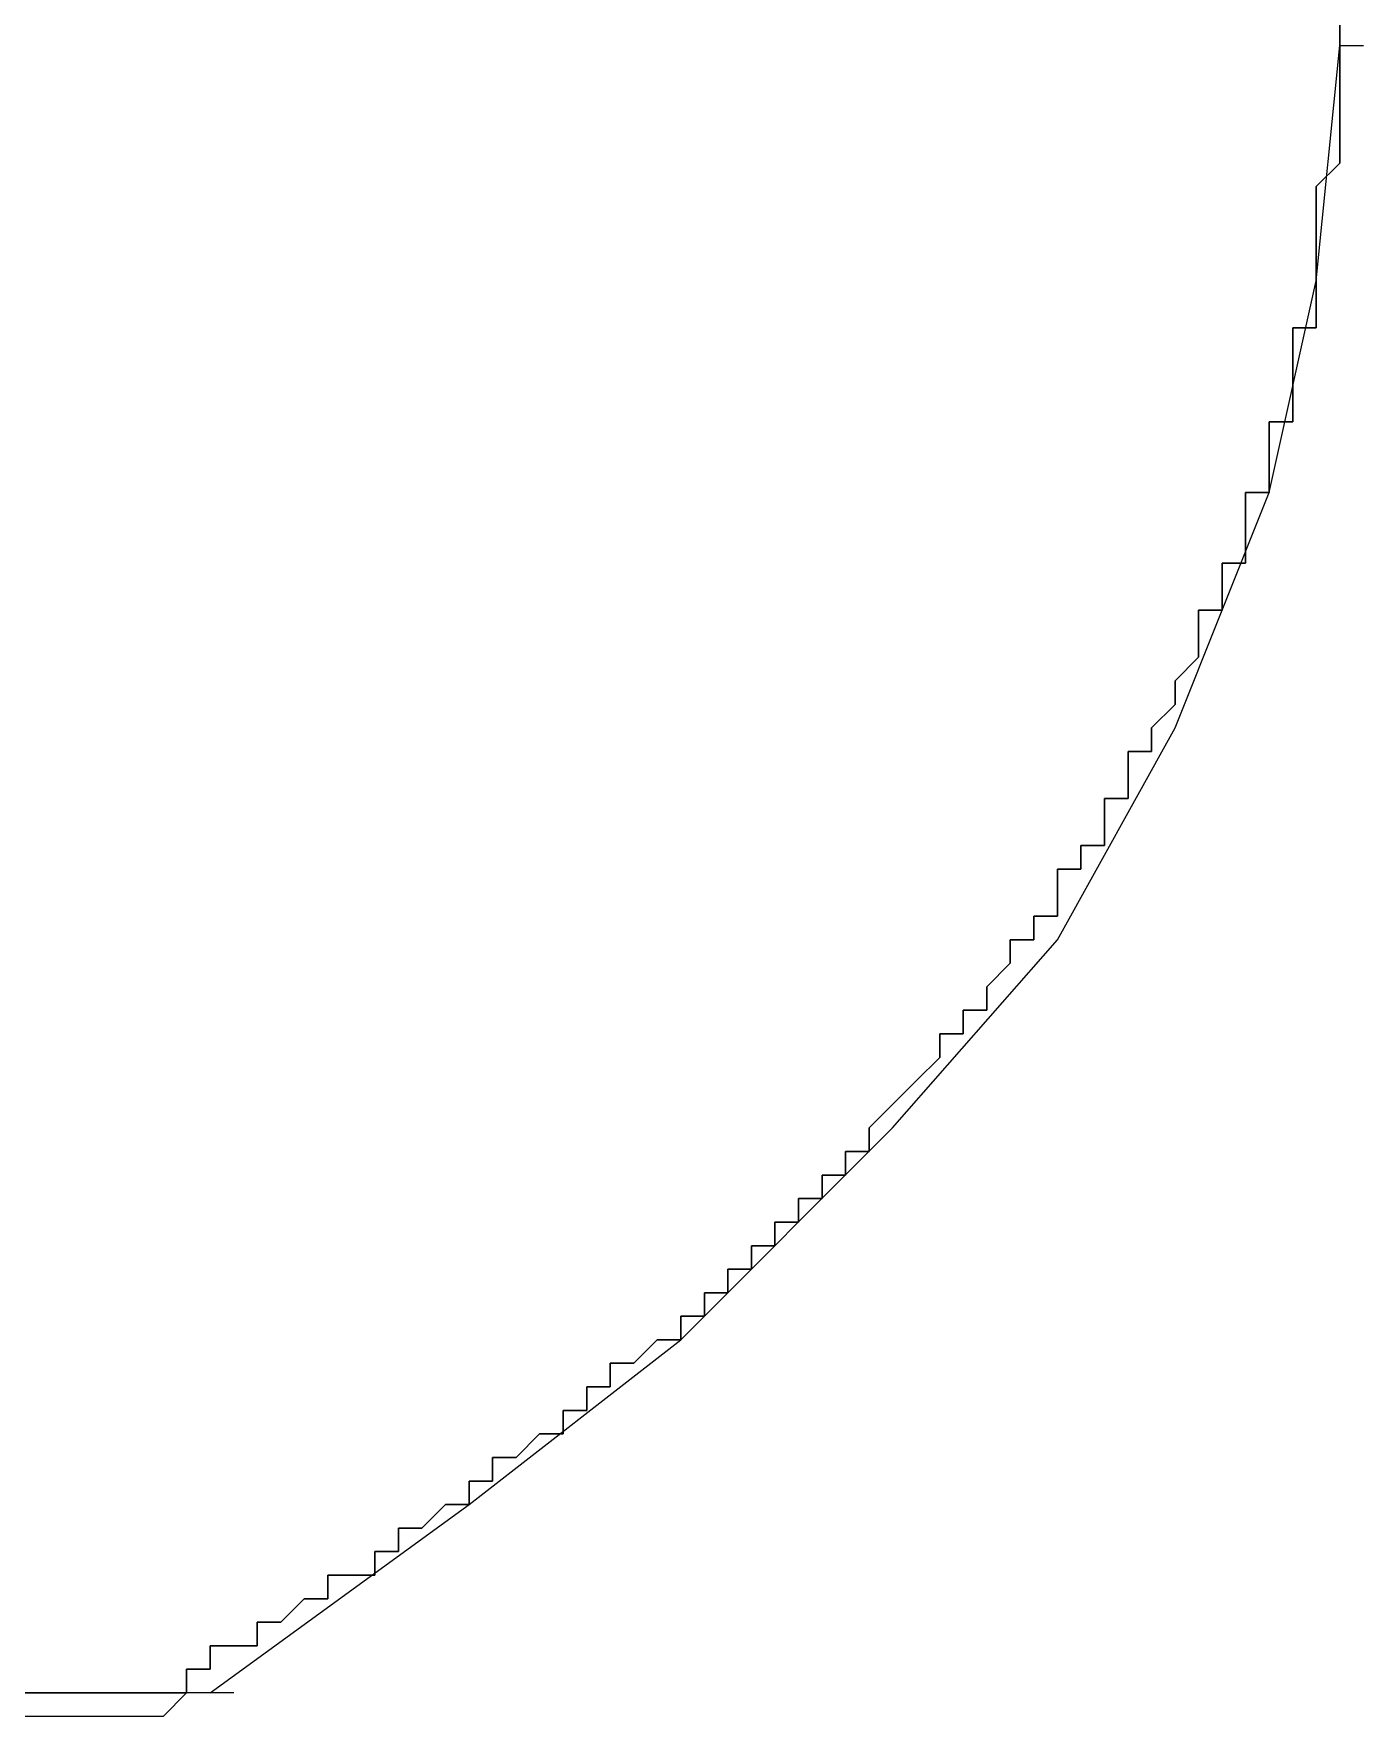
# Model space of a CAD drawing. Header units: millimetres. Extents: x 521 to 148073, y -17811 to 32040.
# Drawn here: x 142582 to 143059, y -17229 to -16626 of the extents above; entities that cross this region are included whole.
import ezdxf

# ---------------------------------------------------------------- set-up
doc = ezdxf.new("R2010")
doc.units = ezdxf.units.MM
doc.layers.add('PDF_Geometrie', color=7, linetype='Continuous', true_color=0xbdbdbd)

msp = doc.modelspace()

# ---------------------------------------------------------------- linework, layer by layer
at = {"layer": 'PDF_Geometrie', "lineweight": 18}
for points in [[(143050.11, -16621.98), (143050.11, -16630.42), (143050.11, -16621.98), (143050.11, -16630.42), (143050.11, -16638.85), (143050.11, -16630.42), (143050.11, -16638.85), (143050.11, -16647.28), (143050.11, -16655.72), (143050.11, -16664.15), (143050.11, -16672.58), (143041.67, -16681.02), (143041.67, -16689.45), (143041.67, -16697.88), (143041.67, -16706.32), (143041.67, -16714.75), (143041.67, -16723.18), (143041.67, -16731.62), (143033.24, -16731.62), (143033.24, -16740.05), (143033.24, -16748.48), (143033.24, -16756.92), (143033.24, -16765.35), (143024.81, -16765.35), (143024.81, -16773.78), (143024.81, -16782.22), (143024.81, -16790.65), (143016.37, -16790.65), (143016.37, -16799.08), (143016.37, -16807.52), (143016.37, -16815.95), (143007.94, -16815.95), (143007.94, -16824.38), (143007.94, -16832.82), (142999.51, -16832.82), (142999.51, -16841.25), (142999.51, -16849.68), (142991.07, -16858.12), (142991.07, -16866.55), (142982.64, -16874.98), (142982.64, -16883.42), (142974.21, -16883.42), (142974.21, -16891.85), (142974.21, -16900.28), (142965.77, -16900.28), (142965.77, -16908.72), (142965.77, -16917.15), (142957.34, -16917.15), (142957.34, -16925.58), (142948.91, -16925.58), (142948.91, -16934.02), (142948.91, -16942.45), (142940.47, -16942.45), (142940.47, -16950.88), (142932.04, -16950.88), (142932.04, -16959.32), (142923.61, -16967.75), (142923.61, -16976.18), (142915.17, -16976.18), (142915.17, -16984.62), (142906.74, -16984.62), (142906.74, -16993.05), (142898.31, -17001.48), (142889.87, -17009.92), (142881.44, -17018.35), (142881.44, -17026.78), (142873.01, -17026.78), (142873.01, -17035.22), (142864.57, -17035.22), (142864.57, -17043.65), (142856.14, -17043.65), (142856.14, -17052.08), (142847.71, -17052.08), (142847.71, -17060.52), (142839.27, -17060.52), (142839.27, -17068.95), (142830.84, -17068.95), (142830.84, -17077.38), (142822.41, -17077.38), (142822.41, -17085.82), (142813.97, -17085.82), (142813.97, -17094.25), (142805.54, -17094.25), (142797.11, -17102.68), (142788.67, -17102.68), (142788.67, -17111.12), (142780.24, -17111.12), (142780.24, -17119.55), (142771.81, -17119.55), (142771.81, -17127.98), (142763.37, -17127.98), (142754.94, -17136.42), (142746.51, -17136.42), (142746.51, -17144.85), (142738.07, -17144.85), (142738.07, -17153.28), (142729.64, -17153.28), (142721.21, -17161.72), (142712.77, -17161.72), (142712.77, -17170.15), (142704.34, -17170.15), (142704.34, -17178.58), (142695.91, -17178.58), (142687.47, -17178.58), (142687.47, -17187.02), (142679.04, -17187.02), (142670.61, -17195.45), (142662.17, -17195.45), (142662.17, -17203.88), (142653.74, -17203.88), (142645.31, -17203.88), (142645.31, -17212.32), (142636.87, -17212.32), (142636.87, -17220.75), (142628.44, -17220.75), (142620.01, -17220.75), (142611.57, -17220.75), (142603.14, -17220.75), (142594.71, -17220.75), (142586.27, -17220.75), (142594.71, -17220.75), (142603.14, -17220.75), (142611.57, -17220.75), (142620.01, -17220.75), (142628.44, -17220.75), (142636.87, -17220.75), (142636.87, -17212.32), (142636.87, -17220.75), (142628.44, -17220.75), (142620.01, -17220.75), (142611.57, -17220.75), (142603.14, -17220.75), (142594.71, -17220.75), (142586.27, -17220.75), (142594.71, -17220.75), (142603.14, -17220.75), (142611.57, -17220.75), (142620.01, -17220.75), (142628.44, -17220.75), (142636.87, -17220.75), (142636.87, -17212.32), (142636.87, -17220.75), (142628.44, -17220.75), (142620.01, -17220.75), (142611.57, -17220.75), (142603.14, -17220.75), (142594.71, -17220.75), (142586.27, -17220.75), (142594.71, -17220.75), (142603.14, -17220.75), (142611.57, -17220.75), (142620.01, -17220.75), (142628.44, -17220.75), (142636.87, -17220.75), (142636.87, -17212.32), (142645.31, -17212.32), (142645.31, -17203.88), (142653.74, -17203.88), (142662.17, -17203.88), (142662.17, -17195.45), (142670.61, -17195.45), (142679.04, -17187.02), (142687.47, -17187.02), (142687.47, -17178.58), (142695.91, -17178.58), (142704.34, -17178.58), (142704.34, -17170.15), (142712.77, -17170.15), (142712.77, -17161.72), (142721.21, -17161.72), (142729.64, -17153.28), (142738.07, -17153.28), (142738.07, -17144.85), (142746.51, -17144.85), (142746.51, -17136.42), (142754.94, -17136.42), (142763.37, -17127.98), (142771.81, -17127.98), (142771.81, -17119.55), (142780.24, -17119.55), (142780.24, -17111.12), (142788.67, -17111.12), (142788.67, -17102.68), (142797.11, -17102.68), (142805.54, -17094.25), (142813.97, -17094.25), (142813.97, -17085.82), (142822.41, -17085.82), (142822.41, -17077.38), (142830.84, -17077.38), (142830.84, -17068.95), (142839.27, -17068.95), (142839.27, -17060.52), (142847.71, -17060.52), (142847.71, -17052.08), (142856.14, -17052.08), (142856.14, -17043.65), (142864.57, -17043.65), (142864.57, -17035.22), (142873.01, -17035.22), (142873.01, -17026.78), (142881.44, -17026.78), (142881.44, -17018.35), (142889.87, -17009.92), (142898.31, -17001.48), (142906.74, -16993.05), (142906.74, -16984.62), (142915.17, -16984.62), (142915.17, -16976.18), (142923.61, -16976.18), (142923.61, -16967.75), (142932.04, -16959.32), (142932.04, -16950.88), (142940.47, -16950.88), (142940.47, -16942.45), (142948.91, -16942.45), (142948.91, -16934.02), (142948.91, -16925.58), (142957.34, -16925.58), (142957.34, -16917.15), (142965.77, -16917.15), (142965.77, -16908.72), (142965.77, -16900.28), (142974.21, -16900.28), (142974.21, -16891.85), (142974.21, -16883.42), (142982.64, -16883.42), (142982.64, -16874.98), (142991.07, -16866.55), (142991.07, -16858.12), (142999.51, -16849.68), (142999.51, -16841.25), (142999.51, -16832.82), (143007.94, -16832.82), (143007.94, -16824.38), (143007.94, -16815.95), (143016.37, -16815.95), (143016.37, -16807.52), (143016.37, -16799.08), (143016.37, -16790.65), (143024.81, -16790.65), (143024.81, -16782.22), (143024.81, -16773.78), (143024.81, -16765.35), (143033.24, -16765.35), (143033.24, -16756.92), (143033.24, -16748.48), (143033.24, -16740.05), (143033.24, -16731.62), (143041.67, -16731.62), (143041.67, -16723.18), (143041.67, -16714.75), (143041.67, -16706.32), (143041.67, -16697.88), (143041.67, -16689.45), (143041.67, -16681.02), (143050.11, -16672.58), (143050.11, -16664.15), (143050.11, -16655.72), (143050.11, -16647.28), (143050.11, -16638.85), (143050.11, -16647.28), (143050.11, -16655.72), (143050.11, -16664.15), (143050.11, -16672.58), (143041.67, -16681.02), (143041.67, -16689.45), (143041.67, -16697.88), (143041.67, -16706.32), (143041.67, -16714.75), (143041.67, -16723.18), (143041.67, -16731.62), (143033.24, -16731.62), (143033.24, -16740.05), (143033.24, -16748.48), (143033.24, -16756.92), (143033.24, -16765.35), (143024.81, -16765.35), (143024.81, -16773.78), (143024.81, -16782.22), (143024.81, -16790.65), (143016.37, -16790.65), (143016.37, -16799.08), (143016.37, -16807.52), (143016.37, -16815.95), (143007.94, -16815.95), (143007.94, -16824.38), (143007.94, -16832.82), (142999.51, -16832.82), (142999.51, -16841.25), (142999.51, -16849.68), (142991.07, -16858.12), (142991.07, -16866.55), (142982.64, -16874.98), (142982.64, -16883.42), (142974.21, -16883.42), (142974.21, -16891.85), (142974.21, -16900.28), (142965.77, -16900.28), (142965.77, -16908.72), (142965.77, -16917.15), (142957.34, -16917.15), (142957.34, -16925.58), (142948.91, -16925.58), (142948.91, -16934.02), (142948.91, -16942.45), (142940.47, -16942.45), (142940.47, -16950.88), (142932.04, -16950.88), (142932.04, -16959.32), (142923.61, -16967.75), (142923.61, -16976.18), (142915.17, -16976.18), (142915.17, -16984.62), (142906.74, -16984.62), (142906.74, -16993.05), (142898.31, -17001.48), (142889.87, -17009.92), (142881.44, -17018.35), (142881.44, -17026.78), (142873.01, -17026.78), (142873.01, -17035.22), (142864.57, -17035.22), (142864.57, -17043.65), (142856.14, -17043.65), (142856.14, -17052.08), (142847.71, -17052.08), (142847.71, -17060.52), (142839.27, -17060.52), (142839.27, -17068.95), (142830.84, -17068.95), (142830.84, -17077.38), (142822.41, -17077.38), (142822.41, -17085.82), (142813.97, -17085.82), (142813.97, -17094.25), (142805.54, -17094.25), (142797.11, -17102.68), (142788.67, -17102.68), (142788.67, -17111.12), (142780.24, -17111.12), (142780.24, -17119.55), (142771.81, -17119.55), (142771.81, -17127.98), (142763.37, -17127.98), (142754.94, -17136.42), (142746.51, -17136.42), (142746.51, -17144.85), (142738.07, -17144.85), (142738.07, -17153.28), (142729.64, -17153.28), (142721.21, -17161.72), (142712.77, -17161.72), (142712.77, -17170.15), (142704.34, -17170.15), (142704.34, -17178.58), (142695.91, -17178.58), (142687.47, -17178.58), (142687.47, -17187.02), (142679.04, -17187.02), (142670.61, -17195.45), (142662.17, -17195.45), (142662.17, -17203.88), (142653.74, -17203.88), (142645.31, -17203.88), (142645.31, -17212.32), (142636.87, -17212.32)], [(142645.31, -17220.75), (142738.07, -17153.28), (142813.97, -17094.25), (142889.87, -17018.35), (142948.91, -16950.88), (142991.07, -16874.98), (143024.81, -16790.65), (143041.67, -16714.75), (143050.11, -16630.42), (143058.54, -16630.42)], [(142864.57, -17035.22), (142864.57, -17035.22)], [(142864.57, -17035.22), (142864.57, -17035.22)], [(142864.57, -17035.22), (142864.57, -17035.22)], [(142864.57, -17035.22), (142864.57, -17035.22)], [(142864.57, -17035.22), (142864.57, -17035.22)], [(142864.57, -17035.22), (142864.57, -17035.22)], [(142864.57, -17035.22), (142864.57, -17035.22)], [(142864.57, -17035.22), (142864.57, -17035.22)], [(142864.57, -17035.22), (142864.57, -17035.22)], [(142856.14, -17043.65), (142856.14, -17043.65)], [(142856.14, -17043.65), (142856.14, -17043.65)], [(142856.14, -17043.65), (142856.14, -17043.65)], [(142856.14, -17043.65), (142856.14, -17043.65)], [(142856.14, -17043.65), (142856.14, -17043.65)], [(142856.14, -17043.65), (142856.14, -17043.65)], [(142856.14, -17043.65), (142856.14, -17043.65)], [(142856.14, -17043.65), (142856.14, -17043.65)], [(142856.14, -17043.65), (142856.14, -17043.65)], [(142864.57, -17043.65), (142864.57, -17043.65)], [(142847.71, -17052.08), (142847.71, -17052.08)], [(142847.71, -17052.08), (142847.71, -17052.08)], [(142847.71, -17052.08), (142847.71, -17052.08)], [(142847.71, -17052.08), (142847.71, -17052.08)], [(142847.71, -17052.08), (142847.71, -17052.08)], [(142847.71, -17052.08), (142847.71, -17052.08)], [(142847.71, -17052.08), (142847.71, -17052.08)], [(142847.71, -17052.08), (142847.71, -17052.08)], [(142847.71, -17052.08), (142847.71, -17052.08)], [(142856.14, -17052.08), (142856.14, -17052.08)], [(142839.27, -17060.52), (142839.27, -17060.52)], [(142839.27, -17060.52), (142839.27, -17060.52)], [(142839.27, -17060.52), (142839.27, -17060.52)], [(142839.27, -17060.52), (142839.27, -17060.52)], [(142839.27, -17060.52), (142839.27, -17060.52)], [(142839.27, -17060.52), (142839.27, -17060.52)], [(142839.27, -17060.52), (142839.27, -17060.52)], [(142839.27, -17060.52), (142839.27, -17060.52)], [(142839.27, -17060.52), (142839.27, -17060.52)], [(142847.71, -17060.52), (142847.71, -17060.52)], [(142830.84, -17068.95), (142830.84, -17068.95)], [(142830.84, -17068.95), (142830.84, -17068.95)], [(142830.84, -17068.95), (142830.84, -17068.95)], [(142830.84, -17068.95), (142830.84, -17068.95)], [(142830.84, -17068.95), (142830.84, -17068.95)], [(142830.84, -17068.95), (142830.84, -17068.95)], [(142830.84, -17068.95), (142830.84, -17068.95)], [(142830.84, -17068.95), (142830.84, -17068.95)], [(142830.84, -17068.95), (142830.84, -17068.95)], [(142839.27, -17068.95), (142839.27, -17068.95)], [(142822.41, -17077.38), (142822.41, -17077.38)], [(142822.41, -17077.38), (142822.41, -17077.38)], [(142822.41, -17077.38), (142822.41, -17077.38)], [(142822.41, -17077.38), (142822.41, -17077.38)], [(142822.41, -17077.38), (142822.41, -17077.38)], [(142830.84, -17077.38), (142830.84, -17077.38)], [(142813.97, -17085.82), (142813.97, -17085.82)], [(142813.97, -17085.82), (142813.97, -17085.82)], [(142813.97, -17085.82), (142813.97, -17085.82)], [(142813.97, -17085.82), (142813.97, -17085.82)], [(142813.97, -17085.82), (142813.97, -17085.82)], [(142813.97, -17085.82), (142813.97, -17085.82)], [(142813.97, -17085.82), (142813.97, -17085.82)], [(142813.97, -17085.82), (142813.97, -17085.82)], [(142813.97, -17085.82), (142813.97, -17085.82)], [(142822.41, -17085.82), (142822.41, -17085.82)], [(142805.54, -17094.25), (142805.54, -17094.25)], [(142805.54, -17094.25), (142805.54, -17094.25)], [(142805.54, -17094.25), (142805.54, -17094.25)], [(142805.54, -17094.25), (142805.54, -17094.25)], [(142805.54, -17094.25), (142805.54, -17094.25)], [(142805.54, -17094.25), (142805.54, -17094.25)], [(142805.54, -17094.25), (142805.54, -17094.25)], [(142805.54, -17094.25), (142805.54, -17094.25)], [(142805.54, -17094.25), (142805.54, -17094.25)], [(142813.97, -17094.25), (142813.97, -17094.25)], [(142788.67, -17102.68), (142788.67, -17102.68)], [(142797.11, -17102.68), (142797.11, -17102.68)], [(142797.11, -17102.68), (142797.11, -17102.68)], [(142797.11, -17102.68), (142797.11, -17102.68)], [(142797.11, -17102.68), (142797.11, -17102.68)], [(142797.11, -17102.68), (142797.11, -17102.68)], [(142797.11, -17102.68), (142797.11, -17102.68)], [(142797.11, -17102.68), (142797.11, -17102.68)], [(142797.11, -17102.68), (142797.11, -17102.68)], [(142797.11, -17102.68), (142797.11, -17102.68)], [(142797.11, -17102.68), (142797.11, -17102.68)], [(142797.11, -17102.68), (142797.11, -17102.68)], [(142797.11, -17102.68), (142797.11, -17102.68)], [(142797.11, -17102.68), (142797.11, -17102.68)], [(142653.74, -17220.75), (142636.87, -17220.75), (142628.44, -17229.18), (142577.84, -17229.18), (142426.04, -17187.02), (142265.81, -17153.28), (142097.14, -17127.98), (141928.47, -17111.12), (141759.81, -17111.12), (141768.24, -17111.12)], [(142780.24, -17111.12), (142780.24, -17111.12)], [(142780.24, -17111.12), (142780.24, -17111.12)], [(142780.24, -17111.12), (142780.24, -17111.12)], [(142780.24, -17111.12), (142780.24, -17111.12)], [(142780.24, -17111.12), (142780.24, -17111.12)], [(142788.67, -17111.12), (142788.67, -17111.12)], [(142788.67, -17111.12), (142788.67, -17111.12)], [(142788.67, -17111.12), (142788.67, -17111.12)], [(142788.67, -17111.12), (142788.67, -17111.12)], [(142788.67, -17111.12), (142788.67, -17111.12)], [(142771.81, -17119.55), (142771.81, -17119.55)], [(142771.81, -17119.55), (142771.81, -17119.55)], [(142771.81, -17119.55), (142771.81, -17119.55)], [(142771.81, -17119.55), (142771.81, -17119.55)], [(142771.81, -17119.55), (142771.81, -17119.55)], [(142771.81, -17119.55), (142771.81, -17119.55)], [(142771.81, -17119.55), (142771.81, -17119.55)], [(142771.81, -17119.55), (142771.81, -17119.55)], [(142771.81, -17119.55), (142771.81, -17119.55)], [(142780.24, -17119.55), (142780.24, -17119.55)], [(142763.37, -17127.98), (142763.37, -17127.98)], [(142763.37, -17127.98), (142763.37, -17127.98)], [(142763.37, -17127.98), (142763.37, -17127.98)], [(142763.37, -17127.98), (142763.37, -17127.98)], [(142763.37, -17127.98), (142763.37, -17127.98)], [(142763.37, -17127.98), (142763.37, -17127.98)], [(142763.37, -17127.98), (142763.37, -17127.98)], [(142763.37, -17127.98), (142763.37, -17127.98)], [(142763.37, -17127.98), (142763.37, -17127.98)], [(142771.81, -17127.98), (142771.81, -17127.98)], [(142746.51, -17136.42), (142746.51, -17136.42)], [(142754.94, -17136.42), (142754.94, -17136.42)], [(142754.94, -17136.42), (142754.94, -17136.42)], [(142754.94, -17136.42), (142754.94, -17136.42)], [(142754.94, -17136.42), (142754.94, -17136.42)], [(142754.94, -17136.42), (142754.94, -17136.42)], [(142754.94, -17136.42), (142754.94, -17136.42)], [(142754.94, -17136.42), (142754.94, -17136.42)], [(142754.94, -17136.42), (142754.94, -17136.42)], [(142754.94, -17136.42), (142754.94, -17136.42)], [(142738.07, -17144.85), (142738.07, -17144.85)], [(142738.07, -17144.85), (142738.07, -17144.85)], [(142738.07, -17144.85), (142738.07, -17144.85)], [(142738.07, -17144.85), (142738.07, -17144.85)], [(142738.07, -17144.85), (142738.07, -17144.85)], [(142746.51, -17144.85), (142746.51, -17144.85)], [(142746.51, -17144.85), (142746.51, -17144.85)], [(142746.51, -17144.85), (142746.51, -17144.85)], [(142746.51, -17144.85), (142746.51, -17144.85)], [(142746.51, -17144.85), (142746.51, -17144.85)], [(142729.64, -17153.28), (142729.64, -17153.28)], [(142729.64, -17153.28), (142729.64, -17153.28)], [(142729.64, -17153.28), (142729.64, -17153.28)], [(142729.64, -17153.28), (142729.64, -17153.28)], [(142729.64, -17153.28), (142729.64, -17153.28)], [(142729.64, -17153.28), (142729.64, -17153.28)], [(142729.64, -17153.28), (142729.64, -17153.28)], [(142729.64, -17153.28), (142729.64, -17153.28)], [(142729.64, -17153.28), (142729.64, -17153.28)], [(142729.64, -17153.28), (142729.64, -17153.28)], [(142729.64, -17153.28), (142729.64, -17153.28)], [(142729.64, -17153.28), (142729.64, -17153.28)], [(142729.64, -17153.28), (142729.64, -17153.28)], [(142738.07, -17153.28), (142738.07, -17153.28)], [(142712.77, -17161.72), (142712.77, -17161.72)], [(142721.21, -17161.72), (142721.21, -17161.72)], [(142721.21, -17161.72), (142721.21, -17161.72)], [(142721.21, -17161.72), (142721.21, -17161.72)], [(142721.21, -17161.72), (142721.21, -17161.72)], [(142721.21, -17161.72), (142721.21, -17161.72)], [(142721.21, -17161.72), (142721.21, -17161.72)], [(142721.21, -17161.72), (142721.21, -17161.72)], [(142721.21, -17161.72), (142721.21, -17161.72)], [(142721.21, -17161.72), (142721.21, -17161.72)], [(142704.34, -17170.15), (142704.34, -17170.15)], [(142704.34, -17170.15), (142704.34, -17170.15)], [(142704.34, -17170.15), (142704.34, -17170.15)], [(142704.34, -17170.15), (142704.34, -17170.15)], [(142704.34, -17170.15), (142704.34, -17170.15)], [(142712.77, -17170.15), (142712.77, -17170.15)], [(142712.77, -17170.15), (142712.77, -17170.15)], [(142712.77, -17170.15), (142712.77, -17170.15)], [(142712.77, -17170.15), (142712.77, -17170.15)], [(142712.77, -17170.15), (142712.77, -17170.15)], [(142687.47, -17178.58), (142687.47, -17178.58)], [(142695.91, -17178.58), (142695.91, -17178.58)], [(142695.91, -17178.58), (142695.91, -17178.58)], [(142695.91, -17178.58), (142695.91, -17178.58)], [(142695.91, -17178.58), (142695.91, -17178.58)], [(142695.91, -17178.58), (142695.91, -17178.58)], [(142695.91, -17178.58), (142695.91, -17178.58)], [(142695.91, -17178.58), (142695.91, -17178.58)], [(142695.91, -17178.58), (142695.91, -17178.58)], [(142695.91, -17178.58), (142695.91, -17178.58)], [(142704.34, -17178.58), (142704.34, -17178.58)], [(142679.04, -17187.02), (142679.04, -17187.02)], [(142679.04, -17187.02), (142679.04, -17187.02)], [(142679.04, -17187.02), (142679.04, -17187.02)], [(142679.04, -17187.02), (142679.04, -17187.02)], [(142679.04, -17187.02), (142679.04, -17187.02)], [(142687.47, -17187.02), (142687.47, -17187.02)], [(142687.47, -17187.02), (142687.47, -17187.02)], [(142687.47, -17187.02), (142687.47, -17187.02)], [(142687.47, -17187.02), (142687.47, -17187.02)], [(142687.47, -17187.02), (142687.47, -17187.02)], [(142662.17, -17195.45), (142662.17, -17195.45)], [(142662.17, -17195.45), (142662.17, -17195.45)], [(142662.17, -17195.45), (142662.17, -17195.45)], [(142662.17, -17195.45), (142662.17, -17195.45)], [(142662.17, -17195.45), (142662.17, -17195.45)], [(142670.61, -17195.45), (142670.61, -17195.45)], [(142670.61, -17195.45), (142670.61, -17195.45)], [(142670.61, -17195.45), (142670.61, -17195.45)], [(142670.61, -17195.45), (142670.61, -17195.45)], [(142670.61, -17195.45), (142670.61, -17195.45)], [(142670.61, -17195.45), (142670.61, -17195.45)], [(142670.61, -17195.45), (142670.61, -17195.45)], [(142670.61, -17195.45), (142670.61, -17195.45)], [(142670.61, -17195.45), (142670.61, -17195.45)], [(142645.31, -17203.88), (142645.31, -17203.88)], [(142653.74, -17203.88), (142653.74, -17203.88)], [(142653.74, -17203.88), (142653.74, -17203.88)], [(142653.74, -17203.88), (142653.74, -17203.88)], [(142653.74, -17203.88), (142653.74, -17203.88)], [(142653.74, -17203.88), (142653.74, -17203.88)], [(142653.74, -17203.88), (142653.74, -17203.88)], [(142653.74, -17203.88), (142653.74, -17203.88)], [(142653.74, -17203.88), (142653.74, -17203.88)], [(142653.74, -17203.88), (142653.74, -17203.88)], [(142662.17, -17203.88), (142662.17, -17203.88)], [(142636.87, -17212.32), (142636.87, -17212.32)], [(142636.87, -17212.32), (142636.87, -17212.32)], [(142636.87, -17212.32), (142636.87, -17212.32)], [(142636.87, -17212.32), (142636.87, -17212.32)], [(142636.87, -17212.32), (142636.87, -17212.32)], [(142636.87, -17212.32), (142636.87, -17212.32)], [(142636.87, -17212.32), (142636.87, -17212.32)], [(142636.87, -17212.32), (142636.87, -17212.32)], [(142636.87, -17212.32), (142636.87, -17212.32)], [(142636.87, -17212.32), (142636.87, -17212.32)], [(142636.87, -17212.32), (142636.87, -17212.32)], [(142636.87, -17212.32), (142636.87, -17212.32)], [(142636.87, -17212.32), (142636.87, -17212.32)], [(142636.87, -17212.32), (142636.87, -17212.32)], [(142636.87, -17212.32), (142636.87, -17212.32)], [(142636.87, -17212.32), (142636.87, -17212.32)], [(142636.87, -17212.32), (142636.87, -17212.32)], [(142636.87, -17212.32), (142636.87, -17212.32)], [(142636.87, -17212.32), (142636.87, -17212.32)], [(142636.87, -17212.32), (142636.87, -17212.32)], [(142636.87, -17212.32), (142636.87, -17212.32)], [(142636.87, -17212.32), (142636.87, -17212.32)], [(142636.87, -17212.32), (142636.87, -17212.32)], [(142636.87, -17212.32), (142636.87, -17212.32)], [(142636.87, -17212.32), (142636.87, -17212.32)], [(142636.87, -17212.32), (142636.87, -17212.32)], [(142636.87, -17212.32), (142636.87, -17212.32)], [(142636.87, -17212.32), (142636.87, -17212.32)], [(142636.87, -17212.32), (142636.87, -17212.32)], [(142636.87, -17212.32), (142636.87, -17212.32)], [(142636.87, -17212.32), (142636.87, -17212.32)], [(142636.87, -17212.32), (142636.87, -17212.32)], [(142636.87, -17212.32), (142636.87, -17212.32)], [(142636.87, -17212.32), (142636.87, -17212.32)], [(142636.87, -17212.32), (142636.87, -17212.32)], [(142636.87, -17212.32), (142636.87, -17212.32)], [(142636.87, -17212.32), (142636.87, -17212.32)], [(142636.87, -17212.32), (142636.87, -17212.32)], [(142636.87, -17212.32), (142636.87, -17212.32)], [(142636.87, -17212.32), (142636.87, -17212.32)], [(142636.87, -17212.32), (142636.87, -17212.32)], [(142636.87, -17212.32), (142636.87, -17212.32)], [(142636.87, -17212.32), (142636.87, -17212.32)], [(142636.87, -17212.32), (142636.87, -17212.32)], [(142636.87, -17212.32), (142636.87, -17212.32)], [(142636.87, -17212.32), (142636.87, -17212.32)], [(142636.87, -17212.32), (142636.87, -17212.32)], [(142636.87, -17212.32), (142636.87, -17212.32)], [(142636.87, -17212.32), (142636.87, -17212.32)], [(142636.87, -17212.32), (142636.87, -17212.32)], [(142636.87, -17212.32), (142636.87, -17212.32)], [(142636.87, -17212.32), (142636.87, -17212.32)], [(142636.87, -17212.32), (142636.87, -17212.32)], [(142636.87, -17212.32), (142636.87, -17212.32)], [(142636.87, -17212.32), (142636.87, -17212.32)], [(142636.87, -17212.32), (142636.87, -17212.32)], [(142636.87, -17212.32), (142636.87, -17212.32)], [(142636.87, -17212.32), (142636.87, -17212.32)], [(142636.87, -17212.32), (142636.87, -17212.32)], [(142636.87, -17212.32), (142636.87, -17212.32)], [(142636.87, -17212.32), (142636.87, -17212.32)], [(142636.87, -17212.32), (142636.87, -17212.32)], [(142636.87, -17212.32), (142636.87, -17212.32)], [(142636.87, -17212.32), (142636.87, -17212.32)], [(142636.87, -17212.32), (142636.87, -17212.32)], [(142636.87, -17212.32), (142636.87, -17212.32)], [(142636.87, -17212.32), (142636.87, -17212.32)], [(142636.87, -17212.32), (142636.87, -17212.32)], [(142636.87, -17212.32), (142636.87, -17212.32)], [(142636.87, -17212.32), (142636.87, -17212.32)], [(142636.87, -17212.32), (142636.87, -17212.32)], [(142636.87, -17212.32), (142636.87, -17212.32)], [(142636.87, -17212.32), (142636.87, -17212.32)], [(142636.87, -17212.32), (142636.87, -17212.32)], [(142636.87, -17212.32), (142636.87, -17212.32)], [(142636.87, -17212.32), (142636.87, -17212.32)], [(142636.87, -17212.32), (142636.87, -17212.32)], [(142636.87, -17212.32), (142636.87, -17212.32)], [(142636.87, -17212.32), (142636.87, -17212.32)], [(142636.87, -17212.32), (142636.87, -17212.32)], [(142636.87, -17212.32), (142636.87, -17212.32)], [(142636.87, -17212.32), (142636.87, -17212.32)], [(142636.87, -17212.32), (142636.87, -17212.32)], [(142636.87, -17212.32), (142636.87, -17212.32)], [(142636.87, -17212.32), (142636.87, -17212.32)], [(142636.87, -17212.32), (142636.87, -17212.32)], [(142636.87, -17212.32), (142636.87, -17212.32)], [(142636.87, -17212.32), (142636.87, -17212.32)], [(142636.87, -17212.32), (142636.87, -17212.32)], [(142636.87, -17212.32), (142636.87, -17212.32)], [(142636.87, -17212.32), (142636.87, -17212.32)], [(142636.87, -17212.32), (142636.87, -17212.32)], [(142636.87, -17212.32), (142636.87, -17212.32)], [(142636.87, -17212.32), (142636.87, -17212.32)], [(142636.87, -17212.32), (142636.87, -17212.32)], [(142636.87, -17212.32), (142636.87, -17212.32)], [(142636.87, -17212.32), (142636.87, -17212.32)], [(142636.87, -17212.32), (142636.87, -17212.32)], [(142636.87, -17212.32), (142636.87, -17212.32)], [(142636.87, -17212.32), (142636.87, -17212.32)], [(142636.87, -17212.32), (142636.87, -17212.32)], [(142636.87, -17212.32), (142636.87, -17212.32)], [(142636.87, -17212.32), (142636.87, -17212.32)], [(142636.87, -17212.32), (142636.87, -17212.32)], [(142636.87, -17212.32), (142636.87, -17212.32)], [(142636.87, -17212.32), (142636.87, -17212.32)], [(142636.87, -17212.32), (142636.87, -17212.32)], [(142636.87, -17212.32), (142636.87, -17212.32)], [(142636.87, -17212.32), (142636.87, -17212.32)], [(142636.87, -17212.32), (142636.87, -17212.32)], [(142636.87, -17212.32), (142636.87, -17212.32)], [(142636.87, -17212.32), (142636.87, -17212.32)], [(142636.87, -17212.32), (142636.87, -17212.32)], [(142636.87, -17212.32), (142636.87, -17212.32)], [(142636.87, -17212.32), (142636.87, -17212.32)], [(142645.31, -17212.32), (142645.31, -17212.32)], [(142645.31, -17212.32), (142645.31, -17212.32)], [(142645.31, -17212.32), (142645.31, -17212.32)], [(142645.31, -17212.32), (142645.31, -17212.32)], [(142645.31, -17212.32), (142645.31, -17212.32)], [(142577.84, -17220.75), (142586.27, -17220.75), (142577.84, -17220.75), (142586.27, -17220.75), (142577.84, -17220.75), (142586.27, -17220.75), (142577.84, -17220.75)], [(142586.27, -17220.75), (142586.27, -17220.75)], [(142586.27, -17220.75), (142586.27, -17220.75)], [(142586.27, -17220.75), (142586.27, -17220.75)], [(142586.27, -17220.75), (142586.27, -17220.75)], [(142586.27, -17220.75), (142586.27, -17220.75)], [(142586.27, -17220.75), (142586.27, -17220.75)], [(142586.27, -17220.75), (142586.27, -17220.75)], [(142586.27, -17220.75), (142586.27, -17220.75)], [(142586.27, -17220.75), (142586.27, -17220.75)], [(142586.27, -17220.75), (142586.27, -17220.75)], [(142586.27, -17220.75), (142586.27, -17220.75)], [(142586.27, -17220.75), (142586.27, -17220.75)], [(142586.27, -17220.75), (142586.27, -17220.75)], [(142586.27, -17220.75), (142586.27, -17220.75)], [(142586.27, -17220.75), (142586.27, -17220.75)], [(142586.27, -17220.75), (142586.27, -17220.75)], [(142586.27, -17220.75), (142586.27, -17220.75)], [(142586.27, -17220.75), (142586.27, -17220.75)], [(142586.27, -17220.75), (142586.27, -17220.75)], [(142586.27, -17220.75), (142586.27, -17220.75)], [(142586.27, -17220.75), (142586.27, -17220.75)], [(142586.27, -17220.75), (142586.27, -17220.75)], [(142586.27, -17220.75), (142586.27, -17220.75)], [(142586.27, -17220.75), (142586.27, -17220.75)], [(142586.27, -17220.75), (142586.27, -17220.75)], [(142586.27, -17220.75), (142586.27, -17220.75)], [(142586.27, -17220.75), (142586.27, -17220.75)], [(142586.27, -17220.75), (142586.27, -17220.75)], [(142586.27, -17220.75), (142586.27, -17220.75)], [(142586.27, -17220.75), (142586.27, -17220.75)], [(142586.27, -17220.75), (142586.27, -17220.75)], [(142586.27, -17220.75), (142586.27, -17220.75)], [(142586.27, -17220.75), (142586.27, -17220.75)], [(142586.27, -17220.75), (142586.27, -17220.75)], [(142586.27, -17220.75), (142586.27, -17220.75)], [(142586.27, -17220.75), (142586.27, -17220.75)], [(142586.27, -17220.75), (142586.27, -17220.75)], [(142586.27, -17220.75), (142586.27, -17220.75)], [(142586.27, -17220.75), (142586.27, -17220.75)], [(142586.27, -17220.75), (142586.27, -17220.75)], [(142586.27, -17220.75), (142586.27, -17220.75)], [(142586.27, -17220.75), (142586.27, -17220.75)], [(142586.27, -17220.75), (142586.27, -17220.75)], [(142586.27, -17220.75), (142586.27, -17220.75)], [(142586.27, -17220.75), (142586.27, -17220.75)], [(142586.27, -17220.75), (142586.27, -17220.75)], [(142586.27, -17220.75), (142586.27, -17220.75)], [(142586.27, -17220.75), (142586.27, -17220.75)], [(142586.27, -17220.75), (142586.27, -17220.75)], [(142586.27, -17220.75), (142586.27, -17220.75)], [(142586.27, -17220.75), (142586.27, -17220.75)], [(142586.27, -17220.75), (142586.27, -17220.75)], [(142586.27, -17220.75), (142586.27, -17220.75)], [(142586.27, -17220.75), (142586.27, -17220.75)], [(142586.27, -17220.75), (142586.27, -17220.75)], [(142586.27, -17220.75), (142586.27, -17220.75)], [(142586.27, -17220.75), (142586.27, -17220.75)], [(142586.27, -17220.75), (142586.27, -17220.75)], [(142594.71, -17220.75), (142594.71, -17220.75)], [(142594.71, -17220.75), (142594.71, -17220.75)], [(142594.71, -17220.75), (142594.71, -17220.75)], [(142594.71, -17220.75), (142594.71, -17220.75)], [(142594.71, -17220.75), (142594.71, -17220.75)], [(142594.71, -17220.75), (142594.71, -17220.75)], [(142594.71, -17220.75), (142594.71, -17220.75)], [(142594.71, -17220.75), (142594.71, -17220.75)], [(142594.71, -17220.75), (142594.71, -17220.75)], [(142594.71, -17220.75), (142594.71, -17220.75)], [(142594.71, -17220.75), (142594.71, -17220.75)], [(142594.71, -17220.75), (142594.71, -17220.75)], [(142594.71, -17220.75), (142594.71, -17220.75)], [(142594.71, -17220.75), (142594.71, -17220.75)], [(142594.71, -17220.75), (142594.71, -17220.75)], [(142594.71, -17220.75), (142594.71, -17220.75)], [(142594.71, -17220.75), (142594.71, -17220.75)], [(142594.71, -17220.75), (142594.71, -17220.75)], [(142594.71, -17220.75), (142594.71, -17220.75)], [(142594.71, -17220.75), (142594.71, -17220.75)], [(142594.71, -17220.75), (142594.71, -17220.75)], [(142594.71, -17220.75), (142594.71, -17220.75)], [(142594.71, -17220.75), (142594.71, -17220.75)], [(142594.71, -17220.75), (142594.71, -17220.75)], [(142594.71, -17220.75), (142594.71, -17220.75)], [(142594.71, -17220.75), (142594.71, -17220.75)], [(142594.71, -17220.75), (142594.71, -17220.75)], [(142594.71, -17220.75), (142594.71, -17220.75)], [(142594.71, -17220.75), (142594.71, -17220.75)], [(142594.71, -17220.75), (142594.71, -17220.75)], [(142594.71, -17220.75), (142594.71, -17220.75)], [(142594.71, -17220.75), (142594.71, -17220.75)], [(142594.71, -17220.75), (142594.71, -17220.75)], [(142594.71, -17220.75), (142594.71, -17220.75)], [(142594.71, -17220.75), (142594.71, -17220.75)], [(142594.71, -17220.75), (142594.71, -17220.75)], [(142594.71, -17220.75), (142594.71, -17220.75)], [(142594.71, -17220.75), (142594.71, -17220.75)], [(142594.71, -17220.75), (142594.71, -17220.75)], [(142594.71, -17220.75), (142594.71, -17220.75)], [(142594.71, -17220.75), (142594.71, -17220.75)], [(142594.71, -17220.75), (142594.71, -17220.75)], [(142594.71, -17220.75), (142594.71, -17220.75)], [(142594.71, -17220.75), (142594.71, -17220.75)], [(142594.71, -17220.75), (142594.71, -17220.75)], [(142594.71, -17220.75), (142594.71, -17220.75)], [(142594.71, -17220.75), (142594.71, -17220.75)], [(142594.71, -17220.75), (142594.71, -17220.75)], [(142594.71, -17220.75), (142594.71, -17220.75)], [(142594.71, -17220.75), (142594.71, -17220.75)], [(142594.71, -17220.75), (142594.71, -17220.75)], [(142594.71, -17220.75), (142594.71, -17220.75)], [(142594.71, -17220.75), (142594.71, -17220.75)], [(142594.71, -17220.75), (142594.71, -17220.75)], [(142594.71, -17220.75), (142594.71, -17220.75)], [(142594.71, -17220.75), (142594.71, -17220.75)], [(142594.71, -17220.75), (142594.71, -17220.75)], [(142594.71, -17220.75), (142594.71, -17220.75)], [(142603.14, -17220.75), (142603.14, -17220.75)], [(142603.14, -17220.75), (142603.14, -17220.75)], [(142603.14, -17220.75), (142603.14, -17220.75)], [(142603.14, -17220.75), (142603.14, -17220.75)], [(142603.14, -17220.75), (142603.14, -17220.75)], [(142603.14, -17220.75), (142603.14, -17220.75)], [(142603.14, -17220.75), (142603.14, -17220.75)], [(142603.14, -17220.75), (142603.14, -17220.75)], [(142603.14, -17220.75), (142603.14, -17220.75)], [(142603.14, -17220.75), (142603.14, -17220.75)], [(142603.14, -17220.75), (142603.14, -17220.75)], [(142603.14, -17220.75), (142603.14, -17220.75)], [(142603.14, -17220.75), (142603.14, -17220.75)], [(142603.14, -17220.75), (142603.14, -17220.75)], [(142603.14, -17220.75), (142603.14, -17220.75)], [(142603.14, -17220.75), (142603.14, -17220.75)], [(142603.14, -17220.75), (142603.14, -17220.75)], [(142603.14, -17220.75), (142603.14, -17220.75)], [(142603.14, -17220.75), (142603.14, -17220.75)], [(142603.14, -17220.75), (142603.14, -17220.75)], [(142603.14, -17220.75), (142603.14, -17220.75)], [(142603.14, -17220.75), (142603.14, -17220.75)], [(142603.14, -17220.75), (142603.14, -17220.75)], [(142603.14, -17220.75), (142603.14, -17220.75)], [(142603.14, -17220.75), (142603.14, -17220.75)], [(142603.14, -17220.75), (142603.14, -17220.75)], [(142603.14, -17220.75), (142603.14, -17220.75)], [(142603.14, -17220.75), (142603.14, -17220.75)], [(142603.14, -17220.75), (142603.14, -17220.75)], [(142603.14, -17220.75), (142603.14, -17220.75)], [(142603.14, -17220.75), (142603.14, -17220.75)], [(142603.14, -17220.75), (142603.14, -17220.75)], [(142603.14, -17220.75), (142603.14, -17220.75)], [(142603.14, -17220.75), (142603.14, -17220.75)], [(142603.14, -17220.75), (142603.14, -17220.75)], [(142603.14, -17220.75), (142603.14, -17220.75)], [(142603.14, -17220.75), (142603.14, -17220.75)], [(142603.14, -17220.75), (142603.14, -17220.75)], [(142603.14, -17220.75), (142603.14, -17220.75)], [(142603.14, -17220.75), (142603.14, -17220.75)], [(142603.14, -17220.75), (142603.14, -17220.75)], [(142603.14, -17220.75), (142603.14, -17220.75)], [(142603.14, -17220.75), (142603.14, -17220.75)], [(142603.14, -17220.75), (142603.14, -17220.75)], [(142603.14, -17220.75), (142603.14, -17220.75)], [(142603.14, -17220.75), (142603.14, -17220.75)], [(142603.14, -17220.75), (142603.14, -17220.75)], [(142603.14, -17220.75), (142603.14, -17220.75)], [(142603.14, -17220.75), (142603.14, -17220.75)], [(142603.14, -17220.75), (142603.14, -17220.75)], [(142603.14, -17220.75), (142603.14, -17220.75)], [(142603.14, -17220.75), (142603.14, -17220.75)], [(142603.14, -17220.75), (142603.14, -17220.75)], [(142603.14, -17220.75), (142603.14, -17220.75)], [(142603.14, -17220.75), (142603.14, -17220.75)], [(142603.14, -17220.75), (142603.14, -17220.75)], [(142603.14, -17220.75), (142603.14, -17220.75)], [(142603.14, -17220.75), (142603.14, -17220.75)], [(142611.57, -17220.75), (142611.57, -17220.75)], [(142611.57, -17220.75), (142611.57, -17220.75)], [(142611.57, -17220.75), (142611.57, -17220.75)], [(142611.57, -17220.75), (142611.57, -17220.75)], [(142611.57, -17220.75), (142611.57, -17220.75)], [(142611.57, -17220.75), (142611.57, -17220.75)], [(142611.57, -17220.75), (142611.57, -17220.75)], [(142611.57, -17220.75), (142611.57, -17220.75)], [(142611.57, -17220.75), (142611.57, -17220.75)], [(142611.57, -17220.75), (142611.57, -17220.75)], [(142611.57, -17220.75), (142611.57, -17220.75)], [(142611.57, -17220.75), (142611.57, -17220.75)], [(142611.57, -17220.75), (142611.57, -17220.75)], [(142611.57, -17220.75), (142611.57, -17220.75)], [(142611.57, -17220.75), (142611.57, -17220.75)], [(142611.57, -17220.75), (142611.57, -17220.75)], [(142611.57, -17220.75), (142611.57, -17220.75)], [(142611.57, -17220.75), (142611.57, -17220.75)], [(142611.57, -17220.75), (142611.57, -17220.75)], [(142611.57, -17220.75), (142611.57, -17220.75)], [(142611.57, -17220.75), (142611.57, -17220.75)], [(142611.57, -17220.75), (142611.57, -17220.75)], [(142611.57, -17220.75), (142611.57, -17220.75)], [(142611.57, -17220.75), (142611.57, -17220.75)], [(142611.57, -17220.75), (142611.57, -17220.75)], [(142611.57, -17220.75), (142611.57, -17220.75)], [(142611.57, -17220.75), (142611.57, -17220.75)], [(142611.57, -17220.75), (142611.57, -17220.75)], [(142611.57, -17220.75), (142611.57, -17220.75)], [(142611.57, -17220.75), (142611.57, -17220.75)], [(142611.57, -17220.75), (142611.57, -17220.75)], [(142611.57, -17220.75), (142611.57, -17220.75)], [(142611.57, -17220.75), (142611.57, -17220.75)], [(142611.57, -17220.75), (142611.57, -17220.75)], [(142611.57, -17220.75), (142611.57, -17220.75)], [(142611.57, -17220.75), (142611.57, -17220.75)], [(142611.57, -17220.75), (142611.57, -17220.75)], [(142611.57, -17220.75), (142611.57, -17220.75)], [(142611.57, -17220.75), (142611.57, -17220.75)], [(142611.57, -17220.75), (142611.57, -17220.75)], [(142611.57, -17220.75), (142611.57, -17220.75)], [(142611.57, -17220.75), (142611.57, -17220.75)], [(142611.57, -17220.75), (142611.57, -17220.75)], [(142611.57, -17220.75), (142611.57, -17220.75)], [(142611.57, -17220.75), (142611.57, -17220.75)], [(142611.57, -17220.75), (142611.57, -17220.75)], [(142611.57, -17220.75), (142611.57, -17220.75)], [(142611.57, -17220.75), (142611.57, -17220.75)], [(142611.57, -17220.75), (142611.57, -17220.75)], [(142611.57, -17220.75), (142611.57, -17220.75)], [(142611.57, -17220.75), (142611.57, -17220.75)], [(142611.57, -17220.75), (142611.57, -17220.75)], [(142611.57, -17220.75), (142611.57, -17220.75)], [(142611.57, -17220.75), (142611.57, -17220.75)], [(142611.57, -17220.75), (142611.57, -17220.75)], [(142611.57, -17220.75), (142611.57, -17220.75)], [(142611.57, -17220.75), (142611.57, -17220.75)], [(142611.57, -17220.75), (142611.57, -17220.75)], [(142620.01, -17220.75), (142620.01, -17220.75)], [(142620.01, -17220.75), (142620.01, -17220.75)], [(142620.01, -17220.75), (142620.01, -17220.75)], [(142620.01, -17220.75), (142620.01, -17220.75)], [(142620.01, -17220.75), (142620.01, -17220.75)], [(142620.01, -17220.75), (142620.01, -17220.75)], [(142620.01, -17220.75), (142620.01, -17220.75)], [(142620.01, -17220.75), (142620.01, -17220.75)], [(142620.01, -17220.75), (142620.01, -17220.75)], [(142620.01, -17220.75), (142620.01, -17220.75)], [(142620.01, -17220.75), (142620.01, -17220.75)], [(142620.01, -17220.75), (142620.01, -17220.75)], [(142620.01, -17220.75), (142620.01, -17220.75)], [(142620.01, -17220.75), (142620.01, -17220.75)], [(142620.01, -17220.75), (142620.01, -17220.75)], [(142620.01, -17220.75), (142620.01, -17220.75)], [(142620.01, -17220.75), (142620.01, -17220.75)], [(142620.01, -17220.75), (142620.01, -17220.75)], [(142620.01, -17220.75), (142620.01, -17220.75)], [(142620.01, -17220.75), (142620.01, -17220.75)], [(142620.01, -17220.75), (142620.01, -17220.75)], [(142620.01, -17220.75), (142620.01, -17220.75)], [(142620.01, -17220.75), (142620.01, -17220.75)], [(142620.01, -17220.75), (142620.01, -17220.75)], [(142620.01, -17220.75), (142620.01, -17220.75)], [(142620.01, -17220.75), (142620.01, -17220.75)], [(142620.01, -17220.75), (142620.01, -17220.75)], [(142620.01, -17220.75), (142620.01, -17220.75)], [(142620.01, -17220.75), (142620.01, -17220.75)], [(142620.01, -17220.75), (142620.01, -17220.75)], [(142620.01, -17220.75), (142620.01, -17220.75)], [(142620.01, -17220.75), (142620.01, -17220.75)], [(142620.01, -17220.75), (142620.01, -17220.75)], [(142620.01, -17220.75), (142620.01, -17220.75)], [(142620.01, -17220.75), (142620.01, -17220.75)], [(142620.01, -17220.75), (142620.01, -17220.75)], [(142620.01, -17220.75), (142620.01, -17220.75)], [(142620.01, -17220.75), (142620.01, -17220.75)], [(142620.01, -17220.75), (142620.01, -17220.75)], [(142620.01, -17220.75), (142620.01, -17220.75)], [(142620.01, -17220.75), (142620.01, -17220.75)], [(142620.01, -17220.75), (142620.01, -17220.75)], [(142620.01, -17220.75), (142620.01, -17220.75)], [(142620.01, -17220.75), (142620.01, -17220.75)], [(142620.01, -17220.75), (142620.01, -17220.75)], [(142620.01, -17220.75), (142620.01, -17220.75)], [(142620.01, -17220.75), (142620.01, -17220.75)], [(142620.01, -17220.75), (142620.01, -17220.75)], [(142620.01, -17220.75), (142620.01, -17220.75)], [(142620.01, -17220.75), (142620.01, -17220.75)], [(142620.01, -17220.75), (142620.01, -17220.75)], [(142620.01, -17220.75), (142620.01, -17220.75)], [(142620.01, -17220.75), (142620.01, -17220.75)], [(142620.01, -17220.75), (142620.01, -17220.75)], [(142620.01, -17220.75), (142620.01, -17220.75)], [(142620.01, -17220.75), (142620.01, -17220.75)], [(142620.01, -17220.75), (142620.01, -17220.75)], [(142620.01, -17220.75), (142620.01, -17220.75)], [(142620.01, -17220.75), (142620.01, -17220.75)], [(142620.01, -17220.75), (142620.01, -17220.75)], [(142620.01, -17220.75), (142620.01, -17220.75)], [(142620.01, -17220.75), (142620.01, -17220.75)], [(142620.01, -17220.75), (142620.01, -17220.75)], [(142620.01, -17220.75), (142620.01, -17220.75)], [(142620.01, -17220.75), (142620.01, -17220.75)], [(142620.01, -17220.75), (142620.01, -17220.75)], [(142620.01, -17220.75), (142620.01, -17220.75)], [(142620.01, -17220.75), (142620.01, -17220.75)], [(142620.01, -17220.75), (142620.01, -17220.75)], [(142620.01, -17220.75), (142620.01, -17220.75)], [(142620.01, -17220.75), (142620.01, -17220.75)], [(142620.01, -17220.75), (142620.01, -17220.75)], [(142620.01, -17220.75), (142620.01, -17220.75)], [(142620.01, -17220.75), (142620.01, -17220.75)], [(142620.01, -17220.75), (142620.01, -17220.75)], [(142620.01, -17220.75), (142620.01, -17220.75)], [(142620.01, -17220.75), (142620.01, -17220.75)], [(142620.01, -17220.75), (142620.01, -17220.75)], [(142620.01, -17220.75), (142620.01, -17220.75)], [(142620.01, -17220.75), (142620.01, -17220.75)], [(142620.01, -17220.75), (142620.01, -17220.75)], [(142620.01, -17220.75), (142620.01, -17220.75)], [(142620.01, -17220.75), (142620.01, -17220.75)], [(142620.01, -17220.75), (142620.01, -17220.75)], [(142620.01, -17220.75), (142620.01, -17220.75)], [(142620.01, -17220.75), (142620.01, -17220.75)], [(142620.01, -17220.75), (142620.01, -17220.75)], [(142620.01, -17220.75), (142620.01, -17220.75)], [(142620.01, -17220.75), (142620.01, -17220.75)], [(142620.01, -17220.75), (142620.01, -17220.75)], [(142628.44, -17220.75), (142628.44, -17220.75)], [(142628.44, -17220.75), (142628.44, -17220.75)], [(142628.44, -17220.75), (142628.44, -17220.75)], [(142628.44, -17220.75), (142628.44, -17220.75)], [(142628.44, -17220.75), (142628.44, -17220.75)], [(142628.44, -17220.75), (142628.44, -17220.75)], [(142628.44, -17220.75), (142628.44, -17220.75)], [(142628.44, -17220.75), (142628.44, -17220.75)], [(142628.44, -17220.75), (142628.44, -17220.75)], [(142628.44, -17220.75), (142628.44, -17220.75)], [(142628.44, -17220.75), (142628.44, -17220.75)], [(142628.44, -17220.75), (142628.44, -17220.75)], [(142628.44, -17220.75), (142628.44, -17220.75)], [(142628.44, -17220.75), (142628.44, -17220.75)], [(142628.44, -17220.75), (142628.44, -17220.75)], [(142628.44, -17220.75), (142628.44, -17220.75)], [(142628.44, -17220.75), (142628.44, -17220.75)], [(142628.44, -17220.75), (142628.44, -17220.75)], [(142628.44, -17220.75), (142628.44, -17220.75)], [(142628.44, -17220.75), (142628.44, -17220.75)], [(142628.44, -17220.75), (142628.44, -17220.75)], [(142628.44, -17220.75), (142628.44, -17220.75)], [(142628.44, -17220.75), (142628.44, -17220.75)], [(142628.44, -17220.75), (142628.44, -17220.75)], [(142628.44, -17220.75), (142628.44, -17220.75)], [(142628.44, -17220.75), (142628.44, -17220.75)], [(142628.44, -17220.75), (142628.44, -17220.75)], [(142628.44, -17220.75), (142628.44, -17220.75)], [(142628.44, -17220.75), (142628.44, -17220.75)], [(142628.44, -17220.75), (142628.44, -17220.75)], [(142628.44, -17220.75), (142628.44, -17220.75)], [(142628.44, -17220.75), (142628.44, -17220.75)], [(142628.44, -17220.75), (142628.44, -17220.75)], [(142628.44, -17220.75), (142628.44, -17220.75)], [(142628.44, -17220.75), (142628.44, -17220.75)], [(142628.44, -17220.75), (142628.44, -17220.75)], [(142628.44, -17220.75), (142628.44, -17220.75)], [(142628.44, -17220.75), (142628.44, -17220.75)], [(142628.44, -17220.75), (142628.44, -17220.75)], [(142628.44, -17220.75), (142628.44, -17220.75)], [(142628.44, -17220.75), (142628.44, -17220.75)], [(142628.44, -17220.75), (142628.44, -17220.75)], [(142628.44, -17220.75), (142628.44, -17220.75)], [(142628.44, -17220.75), (142628.44, -17220.75)], [(142628.44, -17220.75), (142628.44, -17220.75)], [(142628.44, -17220.75), (142628.44, -17220.75)], [(142628.44, -17220.75), (142628.44, -17220.75)], [(142628.44, -17220.75), (142628.44, -17220.75)], [(142628.44, -17220.75), (142628.44, -17220.75)], [(142628.44, -17220.75), (142628.44, -17220.75)], [(142628.44, -17220.75), (142628.44, -17220.75)], [(142628.44, -17220.75), (142628.44, -17220.75)], [(142628.44, -17220.75), (142628.44, -17220.75)], [(142628.44, -17220.75), (142628.44, -17220.75)], [(142628.44, -17220.75), (142628.44, -17220.75)], [(142628.44, -17220.75), (142628.44, -17220.75)], [(142628.44, -17220.75), (142628.44, -17220.75)], [(142628.44, -17220.75), (142628.44, -17220.75)], [(142628.44, -17220.75), (142628.44, -17220.75)], [(142628.44, -17220.75), (142628.44, -17220.75)], [(142628.44, -17220.75), (142628.44, -17220.75)], [(142628.44, -17220.75), (142628.44, -17220.75)], [(142628.44, -17220.75), (142628.44, -17220.75)], [(142628.44, -17220.75), (142628.44, -17220.75)], [(142628.44, -17220.75), (142628.44, -17220.75)], [(142628.44, -17220.75), (142628.44, -17220.75)], [(142628.44, -17220.75), (142628.44, -17220.75)], [(142628.44, -17220.75), (142628.44, -17220.75)], [(142628.44, -17220.75), (142628.44, -17220.75)], [(142628.44, -17220.75), (142628.44, -17220.75)], [(142628.44, -17220.75), (142628.44, -17220.75)], [(142628.44, -17220.75), (142628.44, -17220.75)], [(142628.44, -17220.75), (142628.44, -17220.75)], [(142628.44, -17220.75), (142628.44, -17220.75)], [(142628.44, -17220.75), (142628.44, -17220.75)], [(142628.44, -17220.75), (142628.44, -17220.75)], [(142628.44, -17220.75), (142628.44, -17220.75)], [(142628.44, -17220.75), (142628.44, -17220.75)], [(142628.44, -17220.75), (142628.44, -17220.75)], [(142628.44, -17220.75), (142628.44, -17220.75)], [(142628.44, -17220.75), (142628.44, -17220.75)], [(142628.44, -17220.75), (142628.44, -17220.75)], [(142628.44, -17220.75), (142628.44, -17220.75)], [(142628.44, -17220.75), (142628.44, -17220.75)], [(142628.44, -17220.75), (142628.44, -17220.75)], [(142628.44, -17220.75), (142628.44, -17220.75)], [(142628.44, -17220.75), (142628.44, -17220.75)], [(142628.44, -17220.75), (142628.44, -17220.75)], [(142628.44, -17220.75), (142628.44, -17220.75)], [(142628.44, -17220.75), (142628.44, -17220.75)], [(142628.44, -17220.75), (142628.44, -17220.75)], [(142628.44, -17220.75), (142628.44, -17220.75)], [(142628.44, -17220.75), (142628.44, -17220.75)], [(142628.44, -17220.75), (142628.44, -17220.75)], [(142628.44, -17220.75), (142628.44, -17220.75)], [(142628.44, -17220.75), (142628.44, -17220.75)], [(142628.44, -17220.75), (142628.44, -17220.75)], [(142628.44, -17220.75), (142628.44, -17220.75)], [(142628.44, -17220.75), (142628.44, -17220.75)], [(142628.44, -17220.75), (142628.44, -17220.75)], [(142628.44, -17220.75), (142628.44, -17220.75)], [(142628.44, -17220.75), (142628.44, -17220.75)], [(142628.44, -17220.75), (142628.44, -17220.75)], [(142628.44, -17220.75), (142628.44, -17220.75)], [(142628.44, -17220.75), (142628.44, -17220.75)], [(142628.44, -17220.75), (142628.44, -17220.75)], [(142628.44, -17220.75), (142628.44, -17220.75)], [(142628.44, -17220.75), (142628.44, -17220.75)], [(142628.44, -17220.75), (142628.44, -17220.75)], [(142628.44, -17220.75), (142628.44, -17220.75)], [(142628.44, -17220.75), (142628.44, -17220.75)], [(142628.44, -17220.75), (142628.44, -17220.75)], [(142628.44, -17220.75), (142628.44, -17220.75)], [(142628.44, -17220.75), (142628.44, -17220.75)], [(142628.44, -17220.75), (142628.44, -17220.75)], [(142628.44, -17220.75), (142628.44, -17220.75)], [(142628.44, -17220.75), (142628.44, -17220.75)], [(142628.44, -17220.75), (142628.44, -17220.75)], [(142628.44, -17220.75), (142628.44, -17220.75)], [(142628.44, -17220.75), (142628.44, -17220.75)], [(142628.44, -17220.75), (142628.44, -17220.75)], [(142628.44, -17220.75), (142628.44, -17220.75)], [(142628.44, -17220.75), (142628.44, -17220.75)], [(142628.44, -17220.75), (142628.44, -17220.75)], [(142628.44, -17220.75), (142628.44, -17220.75)], [(142628.44, -17220.75), (142628.44, -17220.75)], [(142628.44, -17220.75), (142628.44, -17220.75)], [(142628.44, -17220.75), (142628.44, -17220.75)], [(142628.44, -17220.75), (142628.44, -17220.75)], [(142628.44, -17220.75), (142628.44, -17220.75)], [(142628.44, -17220.75), (142628.44, -17220.75)], [(142628.44, -17220.75), (142628.44, -17220.75)], [(142628.44, -17220.75), (142628.44, -17220.75)], [(142628.44, -17220.75), (142628.44, -17220.75)], [(142628.44, -17220.75), (142628.44, -17220.75)], [(142628.44, -17220.75), (142628.44, -17220.75)], [(142628.44, -17220.75), (142628.44, -17220.75)], [(142628.44, -17220.75), (142628.44, -17220.75)], [(142628.44, -17220.75), (142628.44, -17220.75)], [(142628.44, -17220.75), (142628.44, -17220.75)], [(142628.44, -17220.75), (142628.44, -17220.75)], [(142628.44, -17220.75), (142628.44, -17220.75)], [(142628.44, -17220.75), (142628.44, -17220.75)], [(142628.44, -17220.75), (142628.44, -17220.75)], [(142628.44, -17220.75), (142628.44, -17220.75)], [(142628.44, -17220.75), (142628.44, -17220.75)], [(142636.87, -17220.75), (142636.87, -17220.75)], [(142636.87, -17220.75), (142636.87, -17220.75)], [(142636.87, -17220.75), (142636.87, -17220.75)], [(142636.87, -17220.75), (142636.87, -17220.75)], [(142636.87, -17220.75), (142636.87, -17220.75)], [(142636.87, -17220.75), (142636.87, -17220.75)], [(142636.87, -17220.75), (142636.87, -17220.75)], [(142636.87, -17220.75), (142636.87, -17220.75)], [(142636.87, -17220.75), (142636.87, -17220.75)], [(142636.87, -17220.75), (142636.87, -17220.75)], [(142636.87, -17220.75), (142636.87, -17220.75)], [(142636.87, -17220.75), (142636.87, -17220.75)], [(142636.87, -17220.75), (142636.87, -17220.75)], [(142636.87, -17220.75), (142636.87, -17220.75)], [(142636.87, -17220.75), (142636.87, -17220.75)], [(142636.87, -17220.75), (142636.87, -17220.75)], [(142636.87, -17220.75), (142636.87, -17220.75)], [(142636.87, -17220.75), (142636.87, -17220.75)]]:
    msp.add_lwpolyline(points, dxfattribs=at)

doc.saveas('drawing.dxf')
